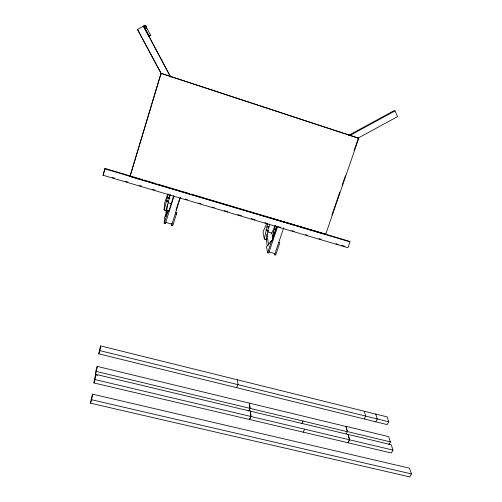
<?xml version="1.0" encoding="UTF-8"?>
<svg xmlns="http://www.w3.org/2000/svg" width="502" height="502" viewBox="0 0 502 502"><rect width="100%" height="100%" fill="white"/><g stroke="black" fill="none" stroke-linecap="round" stroke-linejoin="round"><path stroke-width="0.75" d="M275.096 232.583L273.847 232.137L272.536 238.356M266.681 223.421L263.029 231.949L264.322 239.04L266.185 239.586L268.181 230.569L266.298 229.885A1.606 0.364 -73.6 0 1 266.267 228.674A1.606 0.364 -73.6 0 1 266.938 226.979L267.823 223.503M264.322 239.04L266.298 229.885M175.656 212.541L176.804 212.873L172.757 225.731L171.609 225.404L171.671 223.911M166.695 214.26L167.197 204.879M169.406 210.696L168.252 210.363L164.568 217.31L164.217 223.258L165.371 223.585L165.453 222.097M165.767 216.469L166.187 208.964M167.8 193.998L164.53 203.235L164.116 210.031L166.093 210.602L170.234 194.77M168.484 201.415L166.526 200.725L168.49 201.352M268.168 230.7L266.324 230.06M266.311 230.154L268.162 230.751M191.262 194.13L349.116 241.186L349.963 241.889L347.911 247.724L103.073 175.254L105.031 168.427L142.524 179.603M273.847 232.445L275.083 232.809M103.073 175.254L105.031 168.427M93.93 382.951L95.06 379.606L95.907 374.385L391.215 444.709L392.966 450.093L391.359 453.017L347.942 442.733L349.486 439.746L348.131 434.393L349.486 439.746L347.993 442.745L249.532 419.484L250.931 416.359L250.379 411.05L250.931 416.359L249.563 419.49L93.93 382.951L94.79 377.711L95.907 374.385M90.536 403.194L91.703 399.774L92.632 394.177L409.5 468.184L411.464 473.932L409.776 476.9L90.536 403.194L91.471 397.578L92.632 394.177M97.551 375.32L95.273 374.774L96.39 371.461L97.231 366.397L345.972 426.462L347.34 431.682L346.185 433.935M98.762 353.847L99.842 350.622L100.62 345.928L387.124 416.892L388.755 421.78L387.237 424.617L98.762 353.847L100.62 345.928M95.273 374.774L96.12 369.692L97.231 366.397M166.513 200.838L164.116 210.031M268.143 230.864L266.298 230.261M166.488 200.976L168.459 201.553M273.847 232.137L273.835 232.125A1.6 0.383 -73.6 0 1 273.791 230.907A1.6 0.383 -73.6 0 1 274.468 229.219L275.341 225.749M268.156 230.431L268.137 230.437A1.6 0.37 -73.6 0 1 268.118 229.219A1.6 0.37 -73.6 0 1 268.79 227.525L269.674 224.055M166.457 201.12L168.421 201.697L166.476 201.026M148.743 36.163L149.163 35.962L145.316 28.765C142.624 25.282 145.781 23.719 146.766 27.999L150.606 35.196L148.743 36.163L143.453 26.267L143.848 25.872M166.52 200.706L168.27 194.192M146.515 27.365L145.059 28.131M130.012 176.284L161.06 73.323L137.473 29.398L161.518 74.177M130.031 176.503L161.06 73.323L358.748 138.27L325.685 234.403L134.53 177.833M164.217 223.258L168.252 210.363M168.835 211.304L173.73 195.661M165.371 223.585L173.937 196.219M175.995 210.15L178.103 203.454M178.568 201.967L179.735 198.252M171.609 225.404L180.438 197.33M277.531 226.785L268.708 253.108L267.622 252.801L271.789 240.364L272.875 240.678M272.021 240.809L276.753 226.697M278.754 242.416L279.834 242.73L275.654 255.129L274.575 254.821L283.68 227.789M331.947 214.906L339.816 192.015M342.1 185.376L345.401 175.775M354.036 150.675L358.353 138.125M168.81 198.346L170.122 194.663M236.63 387.669L237.948 384.639L237.509 379.832M271.745 233.21L275.178 225.316M248.929 410.843L250.027 408.364L249.481 403.194M248.917 410.843L250.015 408.364L249.463 403.194M167.292 197.744L169.274 198.296M301.853 423.487L303.039 421.084M303.152 432.153L304.664 429.128M364.207 418.969L365.694 416.102L364.239 411.226M375.76 421.805L377.266 418.95L375.722 414.068M167.222 212.308L168.233 210.42M388.761 444.785L390.343 441.885L388.636 436.64L346.041 426.342L347.403 431.569L390.343 441.885M175.876 214.542L176.804 212.873M274.468 229.219L275.698 229.583M271.789 240.364C268.495 243.846 269.674 244.085 266.48 246.601L267.622 252.801M270.302 242.115L271.77 240.42M145.304 25.1L137.397 29.474M348.52 135.415L393.982 110.691L395.011 110.929L397.603 116.596L358.415 137.931M349.812 135.515L395.011 110.929M144.494 26.964L145.95 26.192M145.316 28.765L146.766 27.999M150.167 35.404L150.606 35.196M273.822 232.131L275.077 232.501M91.703 399.774L411.464 473.932M95.06 379.606L392.966 450.093M250.015 408.364L347.34 431.682M96.39 371.461L250.027 408.364M99.842 350.622L388.755 421.78M269.085 251.966L274.964 253.654M165.742 222.399L171.991 224.193L171.791 223.528M267.591 231.811L271.814 233.053L273.025 239.021M168.063 202.752L171.797 203.85M267.171 226.389L269.028 226.935M274.701 228.63L276.552 229.176M167.499 197.129L169.469 197.706M266.938 226.979L268.79 227.525M266.324 229.985L268.181 230.569M273.866 232.263L275.09 232.708M273.841 232.501L275.065 232.903M268.25 217.197L325.346 234.101M130.777 176.723L133.03 177.388M112.166 177.432L114.425 178.097M125.701 181.442L127.954 182.107M139.236 185.445L141.489 186.117M152.771 189.455L155.024 190.12M185.1 199.03L187.359 199.696M198.635 203.04L200.894 203.705M212.17 207.044L214.429 207.715M224.199 210.608L227.958 211.725M237.735 214.618L241.493 215.728M251.27 218.627L255.029 219.738M264.805 222.631L267.058 223.302M278.34 226.64L280.593 227.312M291.875 230.65L294.128 231.315M305.411 234.66L307.663 235.325M318.946 238.663L321.198 239.335M336.014 243.721L338.222 244.374M341.178 245.252L344.868 246.344M144.024 180.049L156.015 183.625M157.515 184.071L189.762 193.684M104.968 168.898L349.963 241.889M161.136 73.367L358.748 138.27M146.239 26.819L145.586 25.602L146.251 26.857M144.13 26.374L144.45 26.932M144.463 27.07L144.796 27.629L144.118 26.374M170.805 77.201L143.547 26.186L170.234 76.398M274.299 253.441L274.575 254.821M266.744 234.378L268.727 244.8M265.972 238.45L267.365 245.93M275.742 231.052A1.6 0.383 -73.6 0 1 275.868 230.656"/></g></svg>
